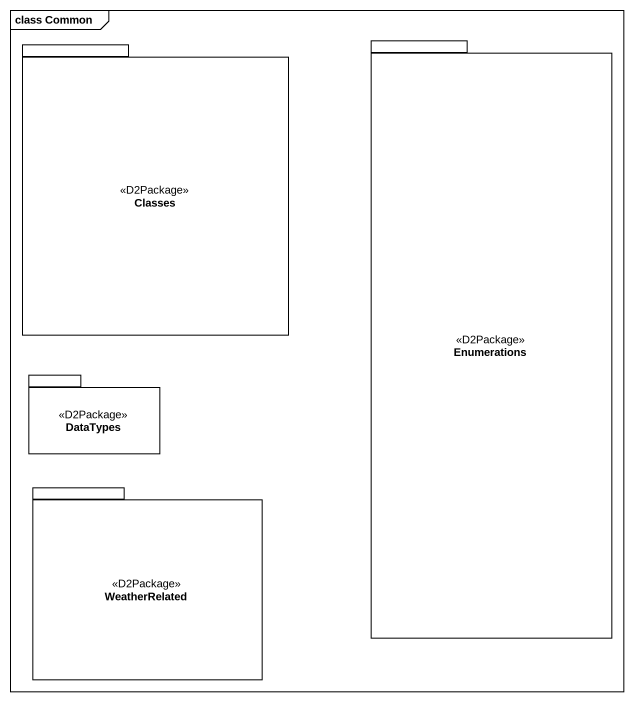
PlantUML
@startuml
mainframe class Common
package Classes <<D2Package>> {
}
package Enumerations <<D2Package>> {
}
package DataTypes <<D2Package>> {
}
package WeatherRelated <<D2Package>> {
}
@enduml
